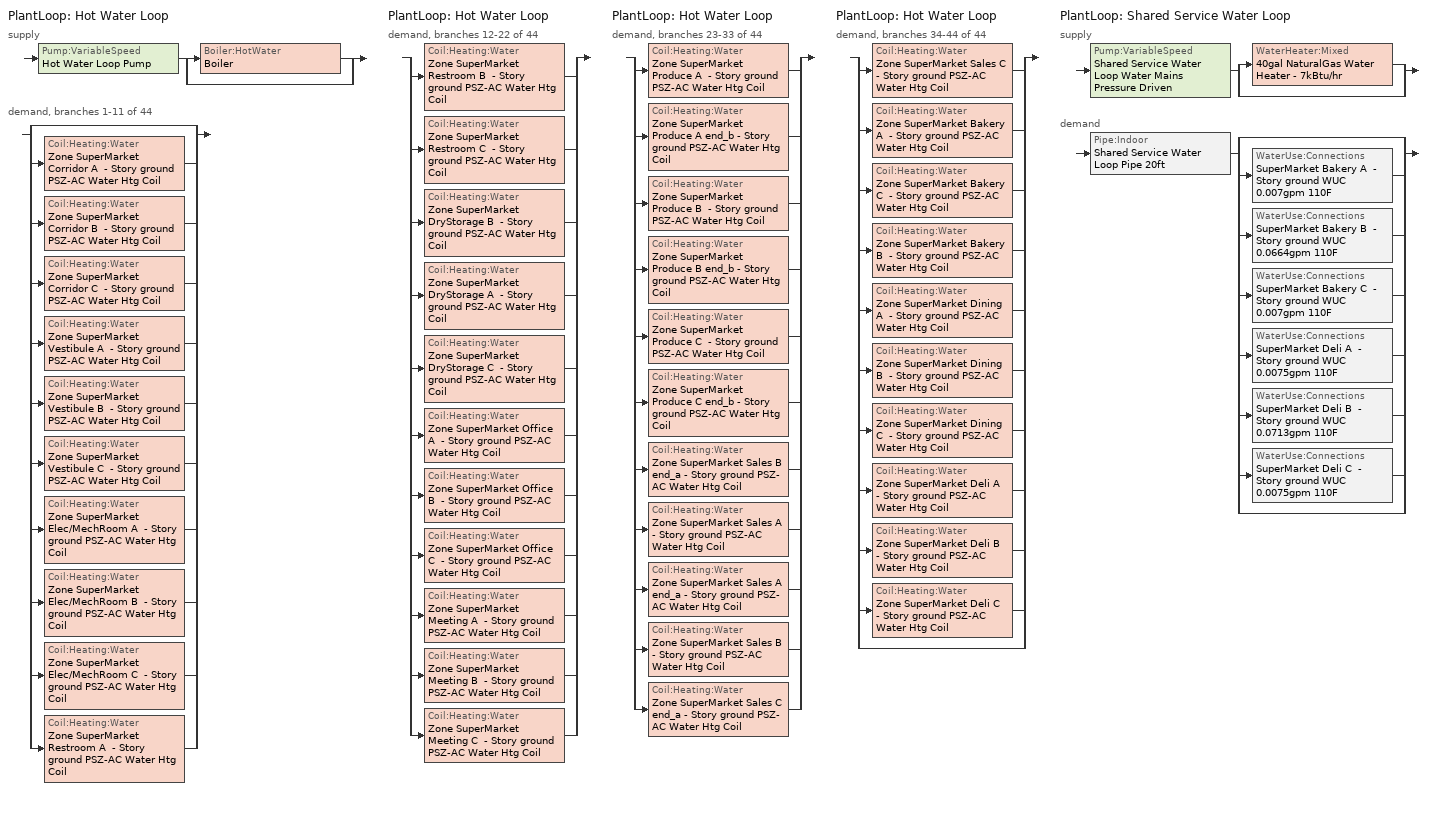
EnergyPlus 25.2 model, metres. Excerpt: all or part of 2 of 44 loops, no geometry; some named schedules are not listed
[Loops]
PlantLoop 'Hot Water Loop'
 supply: Pump:VariableSpeed 'Hot Water Loop Pump' > split
  | Boiler:HotWater 'Boiler'
  | bypass
 demand, branches 1-11 of 44: split
  | bypass
  | Coil:Heating:Water 'Zone SuperMarket Corridor A  - Story ground PSZ-AC Water Htg Coil'
  | Coil:Heating:Water 'Zone SuperMarket Corridor B  - Story ground PSZ-AC Water Htg Coil'
  | Coil:Heating:Water 'Zone SuperMarket Corridor C  - Story ground PSZ-AC Water Htg Coil'
  | Coil:Heating:Water 'Zone SuperMarket Vestibule A  - Story ground PSZ-AC Water Htg Coil'
  | Coil:Heating:Water 'Zone SuperMarket Vestibule B  - Story ground PSZ-AC Water Htg Coil'
  | Coil:Heating:Water 'Zone SuperMarket Vestibule C  - Story ground PSZ-AC Water Htg Coil'
  | Coil:Heating:Water 'Zone SuperMarket Elec/MechRoom A  - Story ground PSZ-AC Water Htg Coil'
  | Coil:Heating:Water 'Zone SuperMarket Elec/MechRoom B  - Story ground PSZ-AC Water Htg Coil'
  | Coil:Heating:Water 'Zone SuperMarket Elec/MechRoom C  - Story ground PSZ-AC Water Htg Coil'
  | Coil:Heating:Water 'Zone SuperMarket Restroom A  - Story ground PSZ-AC Water Htg Coil'
PlantLoop 'Hot Water Loop'
 demand, branches 12-22 of 44: split
  | Coil:Heating:Water 'Zone SuperMarket Restroom B  - Story ground PSZ-AC Water Htg Coil'
  | Coil:Heating:Water 'Zone SuperMarket Restroom C  - Story ground PSZ-AC Water Htg Coil'
  | Coil:Heating:Water 'Zone SuperMarket DryStorage B  - Story ground PSZ-AC Water Htg Coil'
  | Coil:Heating:Water 'Zone SuperMarket DryStorage A  - Story ground PSZ-AC Water Htg Coil'
  | Coil:Heating:Water 'Zone SuperMarket DryStorage C  - Story ground PSZ-AC Water Htg Coil'
  | Coil:Heating:Water 'Zone SuperMarket Office A  - Story ground PSZ-AC Water Htg Coil'
  | Coil:Heating:Water 'Zone SuperMarket Office B  - Story ground PSZ-AC Water Htg Coil'
  | Coil:Heating:Water 'Zone SuperMarket Office C  - Story ground PSZ-AC Water Htg Coil'
  | Coil:Heating:Water 'Zone SuperMarket Meeting A  - Story ground PSZ-AC Water Htg Coil'
  | Coil:Heating:Water 'Zone SuperMarket Meeting B  - Story ground PSZ-AC Water Htg Coil'
  | Coil:Heating:Water 'Zone SuperMarket Meeting C  - Story ground PSZ-AC Water Htg Coil'
PlantLoop 'Hot Water Loop'
 demand, branches 23-33 of 44: split
  | Coil:Heating:Water 'Zone SuperMarket Produce A  - Story ground PSZ-AC Water Htg Coil'
  | Coil:Heating:Water 'Zone SuperMarket Produce A end_b - Story ground PSZ-AC Water Htg Coil'
  | Coil:Heating:Water 'Zone SuperMarket Produce B  - Story ground PSZ-AC Water Htg Coil'
  | Coil:Heating:Water 'Zone SuperMarket Produce B end_b - Story ground PSZ-AC Water Htg Coil'
  | Coil:Heating:Water 'Zone SuperMarket Produce C  - Story ground PSZ-AC Water Htg Coil'
  | Coil:Heating:Water 'Zone SuperMarket Produce C end_b - Story ground PSZ-AC Water Htg Coil'
  | Coil:Heating:Water 'Zone SuperMarket Sales B end_a - Story ground PSZ-AC Water Htg Coil'
  | Coil:Heating:Water 'Zone SuperMarket Sales A  - Story ground PSZ-AC Water Htg Coil'
  | Coil:Heating:Water 'Zone SuperMarket Sales A end_a - Story ground PSZ-AC Water Htg Coil'
  | Coil:Heating:Water 'Zone SuperMarket Sales B  - Story ground PSZ-AC Water Htg Coil'
  | Coil:Heating:Water 'Zone SuperMarket Sales C end_a - Story ground PSZ-AC Water Htg Coil'
PlantLoop 'Hot Water Loop'
 demand, branches 34-44 of 44: split
  | Coil:Heating:Water 'Zone SuperMarket Sales C  - Story ground PSZ-AC Water Htg Coil'
  | Coil:Heating:Water 'Zone SuperMarket Bakery A  - Story ground PSZ-AC Water Htg Coil'
  | Coil:Heating:Water 'Zone SuperMarket Bakery C  - Story ground PSZ-AC Water Htg Coil'
  | Coil:Heating:Water 'Zone SuperMarket Bakery B  - Story ground PSZ-AC Water Htg Coil'
  | Coil:Heating:Water 'Zone SuperMarket Dining A  - Story ground PSZ-AC Water Htg Coil'
  | Coil:Heating:Water 'Zone SuperMarket Dining B  - Story ground PSZ-AC Water Htg Coil'
  | Coil:Heating:Water 'Zone SuperMarket Dining C  - Story ground PSZ-AC Water Htg Coil'
  | Coil:Heating:Water 'Zone SuperMarket Deli A  - Story ground PSZ-AC Water Htg Coil'
  | Coil:Heating:Water 'Zone SuperMarket Deli B  - Story ground PSZ-AC Water Htg Coil'
  | Coil:Heating:Water 'Zone SuperMarket Deli C  - Story ground PSZ-AC Water Htg Coil'
  | bypass
PlantLoop 'Shared Service Water Loop'
 supply: Pump:VariableSpeed 'Shared Service Water Loop Water Mains Pressure Driven' > split
  | WaterHeater:Mixed '40gal NaturalGas Water Heater - 7kBtu/hr'
  | bypass
 demand: Pipe:Indoor 'Shared Service Water Loop Pipe 20ft' > split
  | bypass
  | WaterUse:Connections 'SuperMarket Bakery A  - Story ground WUC 0.007gpm 110F'
  | WaterUse:Connections 'SuperMarket Bakery B  - Story ground WUC 0.0664gpm 110F'
  | WaterUse:Connections 'SuperMarket Bakery C  - Story ground WUC 0.007gpm 110F'
  | WaterUse:Connections 'SuperMarket Deli A  - Story ground WUC 0.0075gpm 110F'
  | WaterUse:Connections 'SuperMarket Deli B  - Story ground WUC 0.0713gpm 110F'
  | WaterUse:Connections 'SuperMarket Deli C  - Story ground WUC 0.0075gpm 110F'
  | bypass
[Material] Roughness=Smooth; Thermal Absorptance=0.9; Solar Absorptance=0.7; Visible Absorptance=0.7
Name | Thickness {m} | Conductivity {W/m-K} | Density {kg/m3} | Specific Heat {J/kg-K}
Copper pipe 0.75in type L | 0.001143 | 386 | 8906.27 | 385.1856
Fiberglass batt 0.5in | 0.0127 | 0.0663448 | 11.2129 | 837.36
[Construction]
Copper pipe 0.75in type L with 0.5in fiberglass batt: Fiberglass batt 0.5in, Copper pipe 0.75in type L
[Coil:Heating:Water] Availability Schedule=Always On Discrete; U-Factor Times Area Value {W/K}=Autosize; Maximum Water Flow Rate {m3/s}=Autosize; Performance Input Method=UFactorTimesAreaAndDesignWaterFlowRate; Rated Capacity {W}=Autosize; Rated Inlet Water Temperature {C}=82.2222; Rated Inlet Air Temperature {C}=7.22222; Rated Outlet Water Temperature {C}=71.1111; Rated Outlet Air Temperature {C}=50; Rated Ratio for Air and Water Convection=0.5
Zone SuperMarket Bakery A  - Story ground PSZ-AC Water Htg Coil; Zone SuperMarket Bakery B  - Story ground PSZ-AC Water Htg Coil; Zone SuperMarket Bakery C  - Story ground PSZ-AC Water Htg Coil; Zone SuperMarket Corridor A  - Story ground PSZ-AC Water Htg Coil; Zone SuperMarket Corridor B  - Story ground PSZ-AC Water Htg Coil; Zone SuperMarket Corridor C  - Story ground PSZ-AC Water Htg Coil; Zone SuperMarket Deli A  - Story ground PSZ-AC Water Htg Coil; Zone SuperMarket Deli B  - Story ground PSZ-AC Water Htg Coil; Zone SuperMarket Deli C  - Story ground PSZ-AC Water Htg Coil; Zone SuperMarket Dining A  - Story ground PSZ-AC Water Htg Coil; Zone SuperMarket Dining B  - Story ground PSZ-AC Water Htg Coil; Zone SuperMarket Dining C  - Story ground PSZ-AC Water Htg Coil; Zone SuperMarket DryStorage A  - Story ground PSZ-AC Water Htg Coil; Zone SuperMarket DryStorage B  - Story ground PSZ-AC Water Htg Coil; Zone SuperMarket DryStorage C  - Story ground PSZ-AC Water Htg Coil; Zone SuperMarket Elec/MechRoom A  - Story ground PSZ-AC Water Htg Coil; Zone SuperMarket Elec/MechRoom B  - Story ground PSZ-AC Water Htg Coil; Zone SuperMarket Elec/MechRoom C  - Story ground PSZ-AC Water Htg Coil; Zone SuperMarket Meeting A  - Story ground PSZ-AC Water Htg Coil; Zone SuperMarket Meeting B  - Story ground PSZ-AC Water Htg Coil; Zone SuperMarket Meeting C  - Story ground PSZ-AC Water Htg Coil; Zone SuperMarket Office A  - Story ground PSZ-AC Water Htg Coil; Zone SuperMarket Office B  - Story ground PSZ-AC Water Htg Coil; Zone SuperMarket Office C  - Story ground PSZ-AC Water Htg Coil; Zone SuperMarket Produce A  - Story ground PSZ-AC Water Htg Coil; Zone SuperMarket Produce A end_b - Story ground PSZ-AC Water Htg Coil; Zone SuperMarket Produce B  - Story ground PSZ-AC Water Htg Coil; Zone SuperMarket Produce B end_b - Story ground PSZ-AC Water Htg Coil; Zone SuperMarket Produce C  - Story ground PSZ-AC Water Htg Coil; Zone SuperMarket Produce C end_b - Story ground PSZ-AC Water Htg Coil; Zone SuperMarket Restroom A  - Story ground PSZ-AC Water Htg Coil; Zone SuperMarket Restroom B  - Story ground PSZ-AC Water Htg Coil; Zone SuperMarket Restroom C  - Story ground PSZ-AC Water Htg Coil; Zone SuperMarket Sales A  - Story ground PSZ-AC Water Htg Coil; Zone SuperMarket Sales A end_a - Story ground PSZ-AC Water Htg Coil; Zone SuperMarket Sales B  - Story ground PSZ-AC Water Htg Coil; Zone SuperMarket Sales B end_a - Story ground PSZ-AC Water Htg Coil; Zone SuperMarket Sales C  - Story ground PSZ-AC Water Htg Coil; Zone SuperMarket Sales C end_a - Story ground PSZ-AC Water Htg Coil; Zone SuperMarket Vestibule A  - Story ground PSZ-AC Water Htg Coil; Zone SuperMarket Vestibule B  - Story ground PSZ-AC Water Htg Coil; Zone SuperMarket Vestibule C  - Story ground PSZ-AC Water Htg Coil
[PlantLoop] Fluid Type=Water; Maximum Loop Flow Rate {m3/s}=Autosize; Minimum Loop Flow Rate {m3/s}=0; Plant Loop Volume {m3}=Autocalculate; Load Distribution Scheme=Optimal; Plant Loop Demand Calculation Scheme=SingleSetpoint; Common Pipe Simulation=None
Name | Plant Equipment Operation Scheme | Maximum Loop Temperature {C} | Minimum Loop Temperature {C}
Hot Water Loop | Hot Water Loop Operation Schemes | 100 | 10
Shared Service Water Loop | Shared Service Water Loop Operation Schemes | 60 | 51.6667
[Sizing:Plant] Loop Type=Heating; Sizing Option=NonCoincident; Zone Timesteps in Averaging Window=1; Coincident Sizing Factor Mode=None
Name | Design Loop Exit Temperature {C} | Loop Design Temperature Difference {deltaC}
Hot Water Loop | 82.2222 | 11.1111
Shared Service Water Loop | 60 | 5
[Pump:VariableSpeed] Design Maximum Flow Rate {m3/s}=Autosize; Design Power Consumption {W}=Autosize; Fraction of Motor Inefficiencies to Fluid Stream=0; Coefficient 1 of the Part Load Performance Curve=0; Coefficient 2 of the Part Load Performance Curve=1; Coefficient 3 of the Part Load Performance Curve=0; Coefficient 4 of the Part Load Performance Curve=0; Design Minimum Flow Rate {m3/s}=0; Skin Loss Radiative Fraction=0.5; Design Power Sizing Method=PowerPerFlowPerPressure; Design Electric Power per Unit Flow Rate {W/(m3/s)}=348701.1; Design Shaft Power per Unit Flow Rate per Unit Head {W/((m3/s)-Pa)}=1.28205; Design Minimum Flow Rate Fraction=0
Name | Design Pump Head {Pa} | Motor Efficiency | Pump Control Type
Hot Water Loop Pump | 179344 | 0.9 | Intermittent
Shared Service Water Loop Water Mains Pressure Driven | 0.001 | 1 | Continuous
[Boiler:HotWater]
Boiler: Fuel Type=NaturalGas; Nominal Capacity {W}=Autosize; Nominal Thermal Efficiency=0.78; Efficiency Curve Temperature Evaluation Variable=LeavingBoiler; Design Water Flow Rate {m3/s}=Autosize; Minimum Part Load Ratio=0; Maximum Part Load Ratio=1.2; Optimum Part Load Ratio=1; Water Outlet Upper Temperature Limit {C}=95; Boiler Flow Mode=LeavingSetpointModulated; On Cycle Parasitic Electric Load {W}=0; Sizing Factor=1; Off Cycle Parasitic Fuel Load {W}=0
[SetpointManager:Scheduled] Control Variable=Temperature
Name | Schedule | Setpoint Node or NodeList
Hot Water Loop Setpoint Manager | Hot Water Loop Temp - 180F | Hot Water Loop Supply Outlet Node
Service hot water setpoint manager | Service Water Loop Temp - 140F | Shared Service Water Loop Supply Outlet Node
[PlantEquipmentOperationSchemes] Control Scheme Object Type 1=PlantEquipmentOperation:HeatingLoad; Control Scheme Schedule Name 1=Always On Discrete
Name | Control Scheme Name 1
Hot Water Loop Operation Schemes | Hot Water Loop Heating Operation Scheme
Shared Service Water Loop Operation Schemes | Shared Service Water Loop Heating Operation Scheme
[PlantEquipmentOperation:HeatingLoad] Load Range Lower Limit 1 {W}=0; Load Range Upper Limit 1 {W}=1000000000
Name | Range Equipment List Name 1
Hot Water Loop Heating Operation Scheme | Hot Water Loop Heating Equipment List
Shared Service Water Loop Heating Operation Scheme | Shared Service Water Loop Heating Equipment List
[PlantEquipmentList]
Hot Water Loop Heating Equipment List: Boiler:HotWater, Boiler
Shared Service Water Loop Heating Equipment List: WaterHeater:Mixed, 40gal NaturalGas Water Heater - 7kBtu/hr
[WaterHeater:Mixed]
40gal NaturalGas Water Heater - 7kBtu/hr: Tank Volume {m3}=0.151416; Setpoint Temperature Schedule=Service Water Loop Temp - 140F; Deadband Temperature Difference {deltaC}=2; Maximum Temperature Limit {C}=60; Heater Control Type=Cycle; Heater Maximum Capacity {W}=1906.87; Heater Ignition Minimum Flow Rate {m3/s}=0; Heater Ignition Delay {s}=0; Heater Fuel Type=NaturalGas; Heater Thermal Efficiency=0.78; Off Cycle Parasitic Fuel Consumption Rate {W}=0; Off Cycle Parasitic Fuel Type=NaturalGas; Off Cycle Parasitic Heat Fraction to Tank=0.8; On Cycle Parasitic Fuel Consumption Rate {W}=0; On Cycle Parasitic Fuel Type=NaturalGas; On Cycle Parasitic Heat Fraction to Tank=0; Ambient Temperature Indicator=Schedule; Ambient Temperature Schedule=Water Heater Ambient Temp Schedule 71.6F; Off Cycle Loss Coefficient to Ambient Temperature {W/K}=6; Off Cycle Loss Fraction to Zone=1; On Cycle Loss Coefficient to Ambient Temperature {W/K}=6; On Cycle Loss Fraction to Zone=1; Use Side Effectiveness=1; Source Side Effectiveness=1; Use Side Design Flow Rate {m3/s}=Autosize; Source Side Design Flow Rate {m3/s}=Autosize; Indirect Water Heating Recovery Time {hr}=1.5; Source Side Flow Control Mode=IndirectHeatPrimarySetpoint
[WaterHeater:Sizing]
40gal NaturalGas Water Heater - 7kBtu/hr: Design Mode=PeakDraw; Time Storage Can Meet Peak Draw {hr}=0.538503; Time for Tank Recovery {hr}=0.5; Nominal Tank Volume for Autosizing Plant Connections {m3}=1
[Pipe:Indoor]
Shared Service Water Loop Pipe 20ft: Construction=Copper pipe 0.75in type L with 0.5in fiberglass batt; Environment Type=Schedule; Ambient Temperature Schedule=Shared Service Water Loop Piping Air Temp - 70F; Ambient Air Velocity Schedule=Shared Service Water Loop Piping Air Velocity - 0.67mph; Pipe Inside Diameter {m}=0.019939; Pipe Length {m}=6.1
[WaterUse:Connections] Drain Water Heat Exchanger Type=None; Drain Water Heat Exchanger Destination=Plant
Name | Water Use Equipment Name 1
SuperMarket Bakery A  - Story ground WUC 0.007gpm 110F | SuperMarket Bakery A  - Story ground Service Water Use 0.007gpm 110F
SuperMarket Bakery B  - Story ground WUC 0.0664gpm 110F | SuperMarket Bakery B  - Story ground Service Water Use 0.0664gpm 110F
SuperMarket Bakery C  - Story ground WUC 0.007gpm 110F | SuperMarket Bakery C  - Story ground Service Water Use 0.007gpm 110F
SuperMarket Deli A  - Story ground WUC 0.0075gpm 110F | SuperMarket Deli A  - Story ground Service Water Use 0.0075gpm 110F
SuperMarket Deli B  - Story ground WUC 0.0713gpm 110F | SuperMarket Deli B  - Story ground Service Water Use 0.0713gpm 110F
SuperMarket Deli C  - Story ground WUC 0.0075gpm 110F | SuperMarket Deli C  - Story ground Service Water Use 0.0075gpm 110F
[WaterUse:Equipment] Flow Rate Fraction Schedule=SuperMarket Bldg Swh; Target Temperature Schedule=Mixed Water At Faucet Temp - 110F; Sensible Fraction Schedule=Fraction Sensible - 0.2; Latent Fraction Schedule=Fraction Latent - 0.05
Name | Peak Flow Rate {m3/s} | Zone
SuperMarket Bakery A  - Story ground Service Water Use 0.007gpm 110F | 4.38834e-07 | Zone SuperMarket Bakery A  - Story ground
SuperMarket Bakery B  - Story ground Service Water Use 0.0664gpm 110F | 4.18955e-06 | Zone SuperMarket Bakery B  - Story ground
SuperMarket Bakery C  - Story ground Service Water Use 0.007gpm 110F | 4.38834e-07 | Zone SuperMarket Bakery C  - Story ground
SuperMarket Deli A  - Story ground Service Water Use 0.0075gpm 110F | 4.71307e-07 | Zone SuperMarket Deli A  - Story ground
SuperMarket Deli B  - Story ground Service Water Use 0.0713gpm 110F | 4.49957e-06 | Zone SuperMarket Deli B  - Story ground
SuperMarket Deli C  - Story ground Service Water Use 0.0075gpm 110F | 4.71307e-07 | Zone SuperMarket Deli C  - Story ground
[Schedule:Day:Interval]
Hot Water Loop Temp - 180F Default: No, 24:00, 82.2222
Mixed Water At Faucet Temp - 110F Default: No, 24:00, 43.3333
Service Water Loop Temp - 140F Default: No, 24:00, 60
Shared Service Water Loop Piping Air Temp - 70F Default: No, 24:00, 21.1
Shared Service Water Loop Piping Air Velocity - 0.67mph Default: No, 24:00, 0.3
SuperMarket Bldg Swh Default; SuperMarket Bldg Swh Summer Design Day: No, 01:00, 0.04, 03:00, 0.05, 07:00, 0.04, 08:00, 0.15, 09:00, 0.23, 10:00, 0.32, 11:00, 0.41, 12:00, 0.57, 13:00, 0.62, 14:00, 0.61, 15:00, 0.5, 16:00, 0.45, 17:00, 0.46, 18:00, 0.47, 19:00, 0.42, 20:00, 0.34, 21:00, 0.33, 22:00, 0.23, 23:00, 0.13, 24:00, 0.08
SuperMarket Bldg Swh Sun Day: No, 03:00, 0.07, 06:00, 0.06, 07:00, 0.07, 08:00, 0.1, 09:00, 0.12, 10:00, 0.14, 11:00, 0.29, 12:00, 0.31, 14:00, 0.36, 15:00, 0.34, 16:00, 0.35, 17:00, 0.37, 18:00, 0.34, 19:00, 0.25, 20:00, 0.27, 21:00, 0.21, 22:00, 0.16, 23:00, 0.1, 24:00, 0.06
SuperMarket Bldg Swh Winter Design Day; SuperMarket Bldg Swh WntrDsn|Sat Day: No, 01:00, 0.11, 02:00, 0.1, 03:00, 0.08, 06:00, 0.06, 07:00, 0.07, 08:00, 0.2, 09:00, 0.24, 10:00, 0.27, 11:00, 0.42, 12:00, 0.54, 13:00, 0.59, 14:00, 0.6, 15:00, 0.49, 16:00, 0.48, 17:00, 0.47, 18:00, 0.46, 19:00, 0.44, 20:00, 0.36, 21:00, 0.29, 22:00, 0.22, 23:00, 0.16, 24:00, 0.13
Water Heater Ambient Temp Schedule 71.6F Default: No, 24:00, 22
[Schedule:Week:Daily]
Fraction Latent - 0.05 Week Rule - Jan1-Dec31: Fraction Latent - 0.05 Default, Fraction Latent - 0.05 Default, Fraction Latent - 0.05 Default, Fraction Latent - 0.05 Default, Fraction Latent - 0.05 Default, Fraction Latent - 0.05 Default, Fraction Latent - 0.05 Default, Fraction Latent - 0.05 Default, Fraction Latent - 0.05 Default, Fraction Latent - 0.05 Default, Fraction Latent - 0.05 Default, Fraction Latent - 0.05 Default
Fraction Sensible - 0.2 Week Rule - Jan1-Dec31: Fraction Sensible - 0.2 Default, Fraction Sensible - 0.2 Default, Fraction Sensible - 0.2 Default, Fraction Sensible - 0.2 Default, Fraction Sensible - 0.2 Default, Fraction Sensible - 0.2 Default, Fraction Sensible - 0.2 Default, Fraction Sensible - 0.2 Default, Fraction Sensible - 0.2 Default, Fraction Sensible - 0.2 Default, Fraction Sensible - 0.2 Default, Fraction Sensible - 0.2 Default
Hot Water Loop Temp - 180F Week Rule - Jan1-Dec31: Hot Water Loop Temp - 180F Default, Hot Water Loop Temp - 180F Default, Hot Water Loop Temp - 180F Default, Hot Water Loop Temp - 180F Default, Hot Water Loop Temp - 180F Default, Hot Water Loop Temp - 180F Default, Hot Water Loop Temp - 180F Default, Hot Water Loop Temp - 180F Default, Hot Water Loop Temp - 180F Default, Hot Water Loop Temp - 180F Default, Hot Water Loop Temp - 180F Default, Hot Water Loop Temp - 180F Default
Mixed Water At Faucet Temp - 110F Week Rule - Jan1-Dec31: Mixed Water At Faucet Temp - 110F Default, Mixed Water At Faucet Temp - 110F Default, Mixed Water At Faucet Temp - 110F Default, Mixed Water At Faucet Temp - 110F Default, Mixed Water At Faucet Temp - 110F Default, Mixed Water At Faucet Temp - 110F Default, Mixed Water At Faucet Temp - 110F Default, Mixed Water At Faucet Temp - 110F Default, Mixed Water At Faucet Temp - 110F Default, Mixed Water At Faucet Temp - 110F Default, Mixed Water At Faucet Temp - 110F Default, Mixed Water At Faucet Temp - 110F Default
Service Water Loop Temp - 140F Week Rule - Jan1-Dec31: Service Water Loop Temp - 140F Default, Service Water Loop Temp - 140F Default, Service Water Loop Temp - 140F Default, Service Water Loop Temp - 140F Default, Service Water Loop Temp - 140F Default, Service Water Loop Temp - 140F Default, Service Water Loop Temp - 140F Default, Service Water Loop Temp - 140F Default, Service Water Loop Temp - 140F Default, Service Water Loop Temp - 140F Default, Service Water Loop Temp - 140F Default, Service Water Loop Temp - 140F Default
Shared Service Water Loop Piping Air Temp - 70F Week Rule - Jan1-Dec31: Shared Service Water Loop Piping Air Temp - 70F Default, Shared Service Water Loop Piping Air Temp - 70F Default, Shared Service Water Loop Piping Air Temp - 70F Default, Shared Service Water Loop Piping Air Temp - 70F Default, Shared Service Water Loop Piping Air Temp - 70F Default, Shared Service Water Loop Piping Air Temp - 70F Default, Shared Service Water Loop Piping Air Temp - 70F Default, Shared Service Water Loop Piping Air Temp - 70F Default, Shared Service Water Loop Piping Air Temp - 70F Default, Shared Service Water Loop Piping Air Temp - 70F Default, Shared Service Water Loop Piping Air Temp - 70F Default, Shared Service Water Loop Piping Air Temp - 70F Default
Shared Service Water Loop Piping Air Velocity - 0.67mph Week Rule - Jan1-Dec31: Shared Service Water Loop Piping Air Velocity - 0.67mph Default, Shared Service Water Loop Piping Air Velocity - 0.67mph Default, Shared Service Water Loop Piping Air Velocity - 0.67mph Default, Shared Service Water Loop Piping Air Velocity - 0.67mph Default, Shared Service Water Loop Piping Air Velocity - 0.67mph Default, Shared Service Water Loop Piping Air Velocity - 0.67mph Default, Shared Service Water Loop Piping Air Velocity - 0.67mph Default, Shared Service Water Loop Piping Air Velocity - 0.67mph Default, Shared Service Water Loop Piping Air Velocity - 0.67mph Default, Shared Service Water Loop Piping Air Velocity - 0.67mph Default, Shared Service Water Loop Piping Air Velocity - 0.67mph Default, Shared Service Water Loop Piping Air Velocity - 0.67mph Default
SuperMarket Bldg Swh Week Rule - Jan1-Dec31: SuperMarket Bldg Swh Sun Day, SuperMarket Bldg Swh Default, SuperMarket Bldg Swh Default, SuperMarket Bldg Swh Default, SuperMarket Bldg Swh Default, SuperMarket Bldg Swh Default, SuperMarket Bldg Swh WntrDsn|Sat Day, SuperMarket Bldg Swh Default, SuperMarket Bldg Swh Summer Design Day, SuperMarket Bldg Swh Winter Design Day, SuperMarket Bldg Swh Default, SuperMarket Bldg Swh Default
Water Heater Ambient Temp Schedule 71.6F Week Rule - Jan1-Dec31: Water Heater Ambient Temp Schedule 71.6F Default, Water Heater Ambient Temp Schedule 71.6F Default, Water Heater Ambient Temp Schedule 71.6F Default, Water Heater Ambient Temp Schedule 71.6F Default, Water Heater Ambient Temp Schedule 71.6F Default, Water Heater Ambient Temp Schedule 71.6F Default, Water Heater Ambient Temp Schedule 71.6F Default, Water Heater Ambient Temp Schedule 71.6F Default, Water Heater Ambient Temp Schedule 71.6F Default, Water Heater Ambient Temp Schedule 71.6F Default, Water Heater Ambient Temp Schedule 71.6F Default, Water Heater Ambient Temp Schedule 71.6F Default
[Schedule:Year]
Fraction Latent - 0.05: Fraction Latent - 0.05 Week Rule - Jan1-Dec31, 1, 1, 12, 31
Fraction Sensible - 0.2: Fraction Sensible - 0.2 Week Rule - Jan1-Dec31, 1, 1, 12, 31
Hot Water Loop Temp - 180F: Hot Water Loop Temp - 180F Week Rule - Jan1-Dec31, 1, 1, 12, 31
Mixed Water At Faucet Temp - 110F: Mixed Water At Faucet Temp - 110F Week Rule - Jan1-Dec31, 1, 1, 12, 31
Service Water Loop Temp - 140F: Service Water Loop Temp - 140F Week Rule - Jan1-Dec31, 1, 1, 12, 31
Shared Service Water Loop Piping Air Temp - 70F: Shared Service Water Loop Piping Air Temp - 70F Week Rule - Jan1-Dec31, 1, 1, 12, 31
Shared Service Water Loop Piping Air Velocity - 0.67mph: Shared Service Water Loop Piping Air Velocity - 0.67mph Week Rule - Jan1-Dec31, 1, 1, 12, 31
SuperMarket Bldg Swh: SuperMarket Bldg Swh Week Rule - Jan1-Dec31, 1, 1, 12, 31
Water Heater Ambient Temp Schedule 71.6F: Water Heater Ambient Temp Schedule 71.6F Week Rule - Jan1-Dec31, 1, 1, 12, 31
[Schedule:Constant]
Always On Discrete: Hourly Value=1
